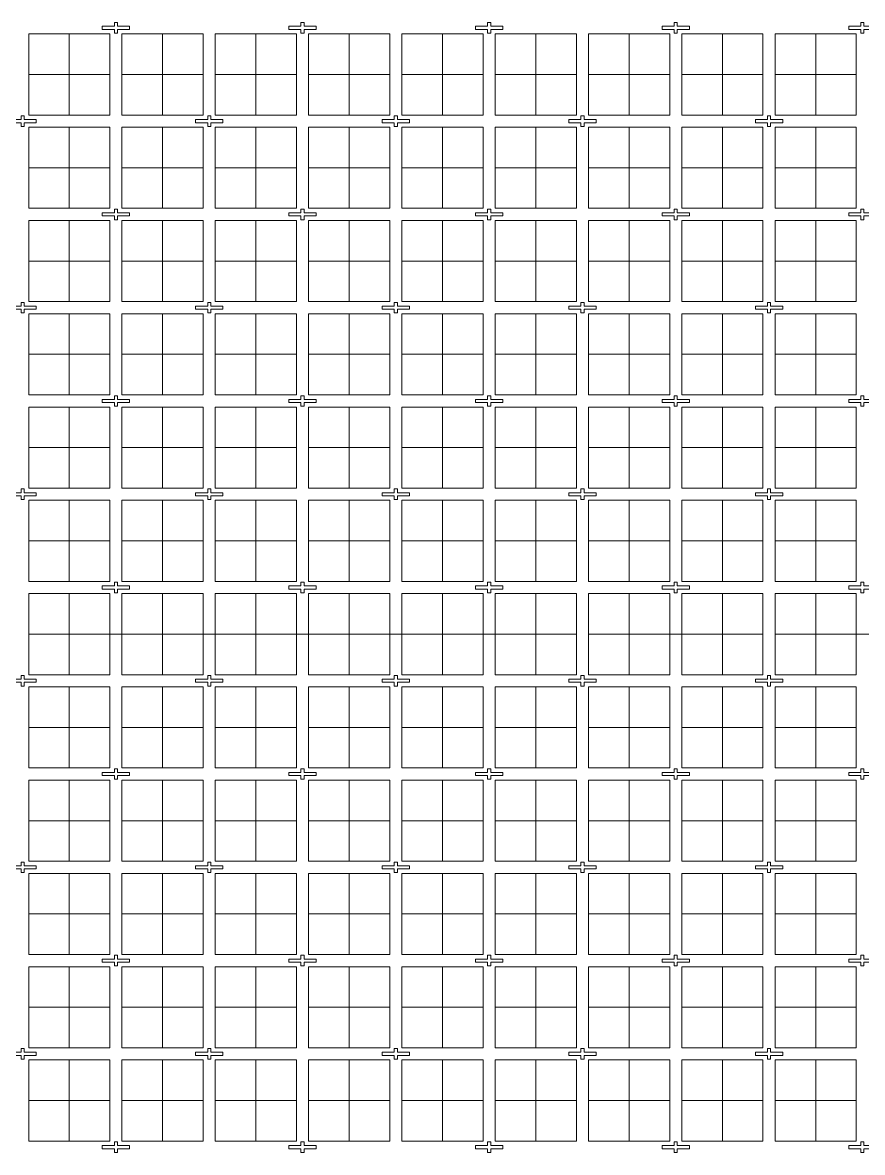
# Model space of a CAD drawing. Extents: x 1030 to 1169, y -270 to -166.
# Drawn here: x 1050.09 to 1070.79, y -237.36 to -209.5 of the extents above; entities that cross this region are included whole.
import ezdxf

# ---------------------------------------------------------------- set-up
doc = ezdxf.new("R2010")
doc.units = 0
doc.header["$LTSCALE"] = 3
doc.header["$MEASUREMENT"] = 0
for name, pattern in [('CENTER', [2, 1.25, -0.25, 0.25, -0.25]), ('HIDDEN', [0.375, 0.25, -0.125]), ('PHANTOM', [2.5, 1.25, -0.25, 0.25, -0.25, 0.25, -0.25])]:
    doc.linetypes.add(name, pattern=pattern)
for name, color, linetype, lineweight in [('CLIN', 1, 'CENTER', 15), ('FULL METAL', 33, 'HIDDEN', 15), ('PHANTOM', 5, 'PHANTOM', 15)]:
    doc.layers.add(name, color=color, linetype=linetype, lineweight=lineweight)

msp = doc.modelspace()

# ---------------------------------------------------------------- linework, layer by layer
at = {"layer": 'CLIN'}
for p, q in [((1051.2382, -209.7839), (1051.2382, -211.7839)), ((1053.5382, -209.7839), (1053.5382, -211.7839)), ((1055.8382, -209.7839), (1055.8382, -211.7839)), ((1058.1382, -209.7839), (1058.1382, -211.7839)), ((1060.4382, -209.7839), (1060.4382, -211.7839)), ((1062.7382, -209.7839), (1062.7382, -211.7839)), ((1065.0382, -209.7839), (1065.0382, -211.7839)), ((1067.3382, -209.7839), (1067.3382, -211.7839)), ((1069.6382, -209.7839), (1069.6382, -211.7839)), ((1050.2382, -210.7839), (1052.2382, -210.7839)), ((1052.5382, -210.7839), (1054.5382, -210.7839)), ((1054.8382, -210.7839), (1056.8382, -210.7839)), ((1057.1382, -210.7839), (1059.1382, -210.7839)), ((1059.4382, -210.7839), (1061.4382, -210.7839)), ((1061.7382, -210.7839), (1063.7382, -210.7839)), ((1064.0382, -210.7839), (1066.0382, -210.7839)), ((1066.3382, -210.7839), (1068.3382, -210.7839)), ((1068.6382, -210.7839), (1070.6382, -210.7839)), ((1051.2382, -212.0839), (1051.2382, -214.0839)), ((1053.5382, -212.0839), (1053.5382, -214.0839)), ((1055.8382, -212.0839), (1055.8382, -214.0839)), ((1058.1382, -212.0839), (1058.1382, -214.0839)), ((1060.4382, -212.0839), (1060.4382, -214.0839)), ((1062.7382, -212.0839), (1062.7382, -214.0839)), ((1065.0382, -212.0839), (1065.0382, -214.0839)), ((1067.3382, -212.0839), (1067.3382, -214.0839)), ((1069.6382, -212.0839), (1069.6382, -214.0839)), ((1050.2382, -213.0839), (1052.2382, -213.0839)), ((1052.5382, -213.0839), (1054.5382, -213.0839)), ((1054.8382, -213.0839), (1056.8382, -213.0839)), ((1057.1382, -213.0839), (1059.1382, -213.0839)), ((1059.4382, -213.0839), (1061.4382, -213.0839)), ((1061.7382, -213.0839), (1063.7382, -213.0839)), ((1064.0382, -213.0839), (1066.0382, -213.0839)), ((1066.3382, -213.0839), (1068.3382, -213.0839)), ((1068.6382, -213.0839), (1070.6382, -213.0839)), ((1051.2382, -214.3839), (1051.2382, -216.3839)), ((1053.5382, -214.3839), (1053.5382, -216.3839)), ((1055.8382, -214.3839), (1055.8382, -216.3839)), ((1058.1382, -214.3839), (1058.1382, -216.3839)), ((1060.4382, -214.3839), (1060.4382, -216.3839)), ((1062.7382, -214.3839), (1062.7382, -216.3839)), ((1065.0382, -214.3839), (1065.0382, -216.3839)), ((1067.3382, -214.3839), (1067.3382, -216.3839)), ((1069.6382, -214.3839), (1069.6382, -216.3839)), ((1050.2382, -215.3839), (1052.2382, -215.3839)), ((1052.5382, -215.3839), (1054.5382, -215.3839)), ((1054.8382, -215.3839), (1056.8382, -215.3839)), ((1057.1382, -215.3839), (1059.1382, -215.3839)), ((1059.4382, -215.3839), (1061.4382, -215.3839)), ((1061.7382, -215.3839), (1063.7382, -215.3839)), ((1064.0382, -215.3839), (1066.0382, -215.3839)), ((1066.3382, -215.3839), (1068.3382, -215.3839)), ((1068.6382, -215.3839), (1070.6382, -215.3839)), ((1051.2382, -216.6839), (1051.2382, -218.6839)), ((1053.5382, -216.6839), (1053.5382, -218.6839)), ((1055.8382, -216.6839), (1055.8382, -218.6839)), ((1058.1382, -216.6839), (1058.1382, -218.6839)), ((1060.4382, -216.6839), (1060.4382, -218.6839)), ((1062.7382, -216.6839), (1062.7382, -218.6839)), ((1065.0382, -216.6839), (1065.0382, -218.6839)), ((1067.3382, -216.6839), (1067.3382, -218.6839)), ((1069.6382, -216.6839), (1069.6382, -218.6839)), ((1050.2382, -217.6839), (1052.2382, -217.6839)), ((1052.5382, -217.6839), (1054.5382, -217.6839)), ((1054.8382, -217.6839), (1056.8382, -217.6839)), ((1057.1382, -217.6839), (1059.1382, -217.6839)), ((1059.4382, -217.6839), (1061.4382, -217.6839)), ((1061.7382, -217.6839), (1063.7382, -217.6839)), ((1064.0382, -217.6839), (1066.0382, -217.6839)), ((1066.3382, -217.6839), (1068.3382, -217.6839)), ((1068.6382, -217.6839), (1070.6382, -217.6839)), ((1051.2382, -218.9839), (1051.2382, -220.9839)), ((1053.5382, -218.9839), (1053.5382, -220.9839)), ((1055.8382, -218.9839), (1055.8382, -220.9839)), ((1058.1382, -218.9839), (1058.1382, -220.9839)), ((1060.4382, -218.9839), (1060.4382, -220.9839)), ((1062.7382, -218.9839), (1062.7382, -220.9839)), ((1065.0382, -218.9839), (1065.0382, -220.9839)), ((1067.3382, -218.9839), (1067.3382, -220.9839)), ((1069.6382, -218.9839), (1069.6382, -220.9839)), ((1050.2382, -219.9839), (1052.2382, -219.9839)), ((1052.5382, -219.9839), (1054.5382, -219.9839)), ((1054.8382, -219.9839), (1056.8382, -219.9839)), ((1057.1382, -219.9839), (1059.1382, -219.9839)), ((1059.4382, -219.9839), (1061.4382, -219.9839)), ((1061.7382, -219.9839), (1063.7382, -219.9839)), ((1064.0382, -219.9839), (1066.0382, -219.9839)), ((1066.3382, -219.9839), (1068.3382, -219.9839)), ((1068.6382, -219.9839), (1070.6382, -219.9839)), ((1051.2382, -221.2839), (1051.2382, -223.2839)), ((1053.5382, -221.2839), (1053.5382, -223.2839)), ((1055.8382, -221.2839), (1055.8382, -223.2839)), ((1058.1382, -221.2839), (1058.1382, -223.2839)), ((1060.4382, -221.2839), (1060.4382, -223.2839)), ((1062.7382, -221.2839), (1062.7382, -223.2839)), ((1065.0382, -221.2839), (1065.0382, -223.2839)), ((1067.3382, -221.2839), (1067.3382, -223.2839)), ((1069.6382, -221.2839), (1069.6382, -223.2839)), ((1050.2382, -222.2839), (1052.2382, -222.2839)), ((1052.5382, -222.2839), (1054.5382, -222.2839)), ((1054.8382, -222.2839), (1056.8382, -222.2839)), ((1057.1382, -222.2839), (1059.1382, -222.2839)), ((1059.4382, -222.2839), (1061.4382, -222.2839)), ((1061.7382, -222.2839), (1063.7382, -222.2839)), ((1064.0382, -222.2839), (1066.0382, -222.2839)), ((1066.3382, -222.2839), (1068.3382, -222.2839)), ((1068.6382, -222.2839), (1070.6382, -222.2839)), ((1051.2382, -223.5839), (1051.2382, -225.5839)), ((1053.5382, -223.5839), (1053.5382, -225.5839)), ((1055.8382, -223.5839), (1055.8382, -225.5839)), ((1058.1382, -223.5839), (1058.1382, -225.5839)), ((1060.4382, -223.5839), (1060.4382, -225.5839)), ((1062.7382, -223.5839), (1062.7382, -225.5839)), ((1065.0382, -223.5839), (1065.0382, -225.5839)), ((1067.3382, -223.5839), (1067.3382, -225.5839)), ((1069.6382, -223.5839), (1069.6382, -225.5839)), ((1157.8882, -224.5839), (1038.8882, -224.5839)), ((1050.2382, -224.5839), (1052.2382, -224.5839)), ((1052.5382, -224.5839), (1054.5382, -224.5839)), ((1054.8382, -224.5839), (1056.8382, -224.5839)), ((1057.1382, -224.5839), (1059.1382, -224.5839)), ((1059.4382, -224.5839), (1061.4382, -224.5839)), ((1061.7382, -224.5839), (1063.7382, -224.5839)), ((1064.0382, -224.5839), (1066.0382, -224.5839)), ((1066.3382, -224.5839), (1068.3382, -224.5839)), ((1068.6382, -224.5839), (1070.6382, -224.5839)), ((1051.2382, -227.8839), (1051.2382, -225.8839)), ((1053.5382, -227.8839), (1053.5382, -225.8839)), ((1055.8382, -227.8839), (1055.8382, -225.8839)), ((1058.1382, -227.8839), (1058.1382, -225.8839)), ((1060.4382, -227.8839), (1060.4382, -225.8839)), ((1062.7382, -227.8839), (1062.7382, -225.8839)), ((1065.0382, -227.8839), (1065.0382, -225.8839)), ((1067.3382, -227.8839), (1067.3382, -225.8839)), ((1069.6382, -227.8839), (1069.6382, -225.8839)), ((1050.2382, -226.8839), (1052.2382, -226.8839)), ((1052.5382, -226.8839), (1054.5382, -226.8839)), ((1054.8382, -226.8839), (1056.8382, -226.8839)), ((1057.1382, -226.8839), (1059.1382, -226.8839)), ((1059.4382, -226.8839), (1061.4382, -226.8839)), ((1061.7382, -226.8839), (1063.7382, -226.8839)), ((1064.0382, -226.8839), (1066.0382, -226.8839)), ((1066.3382, -226.8839), (1068.3382, -226.8839)), ((1068.6382, -226.8839), (1070.6382, -226.8839)), ((1051.2382, -230.1839), (1051.2382, -228.1839)), ((1053.5382, -230.1839), (1053.5382, -228.1839)), ((1055.8382, -230.1839), (1055.8382, -228.1839)), ((1058.1382, -230.1839), (1058.1382, -228.1839)), ((1060.4382, -230.1839), (1060.4382, -228.1839)), ((1062.7382, -230.1839), (1062.7382, -228.1839)), ((1065.0382, -230.1839), (1065.0382, -228.1839)), ((1067.3382, -230.1839), (1067.3382, -228.1839)), ((1069.6382, -230.1839), (1069.6382, -228.1839)), ((1050.2382, -229.1839), (1052.2382, -229.1839)), ((1052.5382, -229.1839), (1054.5382, -229.1839)), ((1054.8382, -229.1839), (1056.8382, -229.1839)), ((1057.1382, -229.1839), (1059.1382, -229.1839)), ((1059.4382, -229.1839), (1061.4382, -229.1839)), ((1061.7382, -229.1839), (1063.7382, -229.1839)), ((1064.0382, -229.1839), (1066.0382, -229.1839)), ((1066.3382, -229.1839), (1068.3382, -229.1839)), ((1068.6382, -229.1839), (1070.6382, -229.1839)), ((1051.2382, -232.4839), (1051.2382, -230.4839)), ((1053.5382, -232.4839), (1053.5382, -230.4839)), ((1055.8382, -232.4839), (1055.8382, -230.4839)), ((1058.1382, -232.4839), (1058.1382, -230.4839)), ((1060.4382, -232.4839), (1060.4382, -230.4839)), ((1062.7382, -232.4839), (1062.7382, -230.4839)), ((1065.0382, -232.4839), (1065.0382, -230.4839)), ((1067.3382, -232.4839), (1067.3382, -230.4839)), ((1069.6382, -232.4839), (1069.6382, -230.4839)), ((1050.2382, -231.4839), (1052.2382, -231.4839)), ((1052.5382, -231.4839), (1054.5382, -231.4839)), ((1054.8382, -231.4839), (1056.8382, -231.4839)), ((1057.1382, -231.4839), (1059.1382, -231.4839)), ((1059.4382, -231.4839), (1061.4382, -231.4839)), ((1061.7382, -231.4839), (1063.7382, -231.4839)), ((1064.0382, -231.4839), (1066.0382, -231.4839)), ((1066.3382, -231.4839), (1068.3382, -231.4839)), ((1068.6382, -231.4839), (1070.6382, -231.4839)), ((1051.2382, -234.7839), (1051.2382, -232.7839)), ((1053.5382, -234.7839), (1053.5382, -232.7839)), ((1055.8382, -234.7839), (1055.8382, -232.7839)), ((1058.1382, -234.7839), (1058.1382, -232.7839)), ((1060.4382, -234.7839), (1060.4382, -232.7839)), ((1062.7382, -234.7839), (1062.7382, -232.7839)), ((1065.0382, -234.7839), (1065.0382, -232.7839)), ((1067.3382, -234.7839), (1067.3382, -232.7839)), ((1069.6382, -234.7839), (1069.6382, -232.7839)), ((1050.2382, -233.7839), (1052.2382, -233.7839)), ((1052.5382, -233.7839), (1054.5382, -233.7839)), ((1054.8382, -233.7839), (1056.8382, -233.7839)), ((1057.1382, -233.7839), (1059.1382, -233.7839)), ((1059.4382, -233.7839), (1061.4382, -233.7839)), ((1061.7382, -233.7839), (1063.7382, -233.7839)), ((1064.0382, -233.7839), (1066.0382, -233.7839)), ((1066.3382, -233.7839), (1068.3382, -233.7839)), ((1068.6382, -233.7839), (1070.6382, -233.7839)), ((1051.2382, -237.0839), (1051.2382, -235.0839)), ((1053.5382, -237.0839), (1053.5382, -235.0839)), ((1055.8382, -237.0839), (1055.8382, -235.0839)), ((1058.1382, -237.0839), (1058.1382, -235.0839)), ((1060.4382, -237.0839), (1060.4382, -235.0839)), ((1062.7382, -237.0839), (1062.7382, -235.0839)), ((1065.0382, -237.0839), (1065.0382, -235.0839)), ((1067.3382, -237.0839), (1067.3382, -235.0839)), ((1069.6382, -237.0839), (1069.6382, -235.0839)), ((1050.2382, -236.0839), (1052.2382, -236.0839)), ((1052.5382, -236.0839), (1054.5382, -236.0839)), ((1054.8382, -236.0839), (1056.8382, -236.0839)), ((1057.1382, -236.0839), (1059.1382, -236.0839)), ((1059.4382, -236.0839), (1061.4382, -236.0839)), ((1061.7382, -236.0839), (1063.7382, -236.0839)), ((1064.0382, -236.0839), (1066.0382, -236.0839)), ((1066.3382, -236.0839), (1068.3382, -236.0839)), ((1068.6382, -236.0839), (1070.6382, -236.0839))]:
    msp.add_line(p, q, dxfattribs=at)
at = {"layer": 'FULL METAL'}
for points in [[(1052.0532, -209.6719), (1052.3502, -209.6719), (1052.3502, -209.7639), (1052.4262, -209.7639), (1052.4262, -209.6719), (1052.7232, -209.6719), (1052.7232, -209.5959), (1052.4262, -209.5959), (1052.4262, -209.5039), (1052.3502, -209.5039), (1052.3502, -209.5959), (1052.0532, -209.5959)], [(1056.6532, -209.6719), (1056.9502, -209.6719), (1056.9502, -209.7639), (1057.0262, -209.7639), (1057.0262, -209.6719), (1057.3232, -209.6719), (1057.3232, -209.5959), (1057.0262, -209.5959), (1057.0262, -209.5039), (1056.9502, -209.5039), (1056.9502, -209.5959), (1056.6532, -209.5959)], [(1061.2532, -209.6719), (1061.5502, -209.6719), (1061.5502, -209.7639), (1061.6262, -209.7639), (1061.6262, -209.6719), (1061.9232, -209.6719), (1061.9232, -209.5959), (1061.6262, -209.5959), (1061.6262, -209.5039), (1061.5502, -209.5039), (1061.5502, -209.5959), (1061.2532, -209.5959)], [(1065.8532, -209.6719), (1066.1502, -209.6719), (1066.1502, -209.7639), (1066.2262, -209.7639), (1066.2262, -209.6719), (1066.5232, -209.6719), (1066.5232, -209.5959), (1066.2262, -209.5959), (1066.2262, -209.5039), (1066.1502, -209.5039), (1066.1502, -209.5959), (1065.8532, -209.5959)], [(1070.4532, -209.6719), (1070.7502, -209.6719), (1070.7502, -209.7639), (1070.8262, -209.7639), (1070.8262, -209.6719), (1071.1232, -209.6719), (1071.1232, -209.5959), (1070.8262, -209.5959), (1070.8262, -209.5039), (1070.7502, -209.5039), (1070.7502, -209.5959), (1070.4532, -209.5959)], [(1049.7532, -211.9719), (1050.0502, -211.9719), (1050.0502, -212.0639), (1050.1262, -212.0639), (1050.1262, -211.9719), (1050.4232, -211.9719), (1050.4232, -211.8959), (1050.1262, -211.8959), (1050.1262, -211.8039), (1050.0502, -211.8039), (1050.0502, -211.8959), (1049.7532, -211.8959)], [(1054.3532, -211.9719), (1054.6502, -211.9719), (1054.6502, -212.0639), (1054.7262, -212.0639), (1054.7262, -211.9719), (1055.0232, -211.9719), (1055.0232, -211.8959), (1054.7262, -211.8959), (1054.7262, -211.8039), (1054.6502, -211.8039), (1054.6502, -211.8959), (1054.3532, -211.8959)], [(1058.9532, -211.9719), (1059.2502, -211.9719), (1059.2502, -212.0639), (1059.3262, -212.0639), (1059.3262, -211.9719), (1059.6232, -211.9719), (1059.6232, -211.8959), (1059.3262, -211.8959), (1059.3262, -211.8039), (1059.2502, -211.8039), (1059.2502, -211.8959), (1058.9532, -211.8959)], [(1063.5532, -211.9719), (1063.8502, -211.9719), (1063.8502, -212.0639), (1063.9262, -212.0639), (1063.9262, -211.9719), (1064.2232, -211.9719), (1064.2232, -211.8959), (1063.9262, -211.8959), (1063.9262, -211.8039), (1063.8502, -211.8039), (1063.8502, -211.8959), (1063.5532, -211.8959)], [(1068.1532, -211.9719), (1068.4502, -211.9719), (1068.4502, -212.0639), (1068.5262, -212.0639), (1068.5262, -211.9719), (1068.8232, -211.9719), (1068.8232, -211.8959), (1068.5262, -211.8959), (1068.5262, -211.8039), (1068.4502, -211.8039), (1068.4502, -211.8959), (1068.1532, -211.8959)], [(1052.0532, -214.2719), (1052.3502, -214.2719), (1052.3502, -214.3639), (1052.4262, -214.3639), (1052.4262, -214.2719), (1052.7232, -214.2719), (1052.7232, -214.1959), (1052.4262, -214.1959), (1052.4262, -214.1039), (1052.3502, -214.1039), (1052.3502, -214.1959), (1052.0532, -214.1959)], [(1056.6532, -214.2719), (1056.9502, -214.2719), (1056.9502, -214.3639), (1057.0262, -214.3639), (1057.0262, -214.2719), (1057.3232, -214.2719), (1057.3232, -214.1959), (1057.0262, -214.1959), (1057.0262, -214.1039), (1056.9502, -214.1039), (1056.9502, -214.1959), (1056.6532, -214.1959)], [(1061.2532, -214.2719), (1061.5502, -214.2719), (1061.5502, -214.3639), (1061.6262, -214.3639), (1061.6262, -214.2719), (1061.9232, -214.2719), (1061.9232, -214.1959), (1061.6262, -214.1959), (1061.6262, -214.1039), (1061.5502, -214.1039), (1061.5502, -214.1959), (1061.2532, -214.1959)], [(1065.8532, -214.2719), (1066.1502, -214.2719), (1066.1502, -214.3639), (1066.2262, -214.3639), (1066.2262, -214.2719), (1066.5232, -214.2719), (1066.5232, -214.1959), (1066.2262, -214.1959), (1066.2262, -214.1039), (1066.1502, -214.1039), (1066.1502, -214.1959), (1065.8532, -214.1959)], [(1070.4532, -214.2719), (1070.7502, -214.2719), (1070.7502, -214.3639), (1070.8262, -214.3639), (1070.8262, -214.2719), (1071.1232, -214.2719), (1071.1232, -214.1959), (1070.8262, -214.1959), (1070.8262, -214.1039), (1070.7502, -214.1039), (1070.7502, -214.1959), (1070.4532, -214.1959)], [(1049.7532, -216.5719), (1050.0502, -216.5719), (1050.0502, -216.6639), (1050.1262, -216.6639), (1050.1262, -216.5719), (1050.4232, -216.5719), (1050.4232, -216.4959), (1050.1262, -216.4959), (1050.1262, -216.4039), (1050.0502, -216.4039), (1050.0502, -216.4959), (1049.7532, -216.4959)], [(1054.3532, -216.5719), (1054.6502, -216.5719), (1054.6502, -216.6639), (1054.7262, -216.6639), (1054.7262, -216.5719), (1055.0232, -216.5719), (1055.0232, -216.4959), (1054.7262, -216.4959), (1054.7262, -216.4039), (1054.6502, -216.4039), (1054.6502, -216.4959), (1054.3532, -216.4959)], [(1058.9532, -216.5719), (1059.2502, -216.5719), (1059.2502, -216.6639), (1059.3262, -216.6639), (1059.3262, -216.5719), (1059.6232, -216.5719), (1059.6232, -216.4959), (1059.3262, -216.4959), (1059.3262, -216.4039), (1059.2502, -216.4039), (1059.2502, -216.4959), (1058.9532, -216.4959)], [(1063.5532, -216.5719), (1063.8502, -216.5719), (1063.8502, -216.6639), (1063.9262, -216.6639), (1063.9262, -216.5719), (1064.2232, -216.5719), (1064.2232, -216.4959), (1063.9262, -216.4959), (1063.9262, -216.4039), (1063.8502, -216.4039), (1063.8502, -216.4959), (1063.5532, -216.4959)], [(1068.1532, -216.5719), (1068.4502, -216.5719), (1068.4502, -216.6639), (1068.5262, -216.6639), (1068.5262, -216.5719), (1068.8232, -216.5719), (1068.8232, -216.4959), (1068.5262, -216.4959), (1068.5262, -216.4039), (1068.4502, -216.4039), (1068.4502, -216.4959), (1068.1532, -216.4959)], [(1052.0532, -218.8719), (1052.3502, -218.8719), (1052.3502, -218.9639), (1052.4262, -218.9639), (1052.4262, -218.8719), (1052.7232, -218.8719), (1052.7232, -218.7959), (1052.4262, -218.7959), (1052.4262, -218.7039), (1052.3502, -218.7039), (1052.3502, -218.7959), (1052.0532, -218.7959)], [(1056.6532, -218.8719), (1056.9502, -218.8719), (1056.9502, -218.9639), (1057.0262, -218.9639), (1057.0262, -218.8719), (1057.3232, -218.8719), (1057.3232, -218.7959), (1057.0262, -218.7959), (1057.0262, -218.7039), (1056.9502, -218.7039), (1056.9502, -218.7959), (1056.6532, -218.7959)], [(1061.2532, -218.8719), (1061.5502, -218.8719), (1061.5502, -218.9639), (1061.6262, -218.9639), (1061.6262, -218.8719), (1061.9232, -218.8719), (1061.9232, -218.7959), (1061.6262, -218.7959), (1061.6262, -218.7039), (1061.5502, -218.7039), (1061.5502, -218.7959), (1061.2532, -218.7959)], [(1065.8532, -218.8719), (1066.1502, -218.8719), (1066.1502, -218.9639), (1066.2262, -218.9639), (1066.2262, -218.8719), (1066.5232, -218.8719), (1066.5232, -218.7959), (1066.2262, -218.7959), (1066.2262, -218.7039), (1066.1502, -218.7039), (1066.1502, -218.7959), (1065.8532, -218.7959)], [(1070.4532, -218.8719), (1070.7502, -218.8719), (1070.7502, -218.9639), (1070.8262, -218.9639), (1070.8262, -218.8719), (1071.1232, -218.8719), (1071.1232, -218.7959), (1070.8262, -218.7959), (1070.8262, -218.7039), (1070.7502, -218.7039), (1070.7502, -218.7959), (1070.4532, -218.7959)], [(1049.7532, -221.1719), (1050.0502, -221.1719), (1050.0502, -221.2639), (1050.1262, -221.2639), (1050.1262, -221.1719), (1050.4232, -221.1719), (1050.4232, -221.0959), (1050.1262, -221.0959), (1050.1262, -221.0039), (1050.0502, -221.0039), (1050.0502, -221.0959), (1049.7532, -221.0959)], [(1054.3532, -221.1719), (1054.6502, -221.1719), (1054.6502, -221.2639), (1054.7262, -221.2639), (1054.7262, -221.1719), (1055.0232, -221.1719), (1055.0232, -221.0959), (1054.7262, -221.0959), (1054.7262, -221.0039), (1054.6502, -221.0039), (1054.6502, -221.0959), (1054.3532, -221.0959)], [(1058.9532, -221.1719), (1059.2502, -221.1719), (1059.2502, -221.2639), (1059.3262, -221.2639), (1059.3262, -221.1719), (1059.6232, -221.1719), (1059.6232, -221.0959), (1059.3262, -221.0959), (1059.3262, -221.0039), (1059.2502, -221.0039), (1059.2502, -221.0959), (1058.9532, -221.0959)], [(1063.5532, -221.1719), (1063.8502, -221.1719), (1063.8502, -221.2639), (1063.9262, -221.2639), (1063.9262, -221.1719), (1064.2232, -221.1719), (1064.2232, -221.0959), (1063.9262, -221.0959), (1063.9262, -221.0039), (1063.8502, -221.0039), (1063.8502, -221.0959), (1063.5532, -221.0959)], [(1068.1532, -221.1719), (1068.4502, -221.1719), (1068.4502, -221.2639), (1068.5262, -221.2639), (1068.5262, -221.1719), (1068.8232, -221.1719), (1068.8232, -221.0959), (1068.5262, -221.0959), (1068.5262, -221.0039), (1068.4502, -221.0039), (1068.4502, -221.0959), (1068.1532, -221.0959)], [(1052.0532, -223.4719), (1052.3502, -223.4719), (1052.3502, -223.5639), (1052.4262, -223.5639), (1052.4262, -223.4719), (1052.7232, -223.4719), (1052.7232, -223.3959), (1052.4262, -223.3959), (1052.4262, -223.3039), (1052.3502, -223.3039), (1052.3502, -223.3959), (1052.0532, -223.3959)], [(1056.6532, -223.4719), (1056.9502, -223.4719), (1056.9502, -223.5639), (1057.0262, -223.5639), (1057.0262, -223.4719), (1057.3232, -223.4719), (1057.3232, -223.3959), (1057.0262, -223.3959), (1057.0262, -223.3039), (1056.9502, -223.3039), (1056.9502, -223.3959), (1056.6532, -223.3959)], [(1061.2532, -223.4719), (1061.5502, -223.4719), (1061.5502, -223.5639), (1061.6262, -223.5639), (1061.6262, -223.4719), (1061.9232, -223.4719), (1061.9232, -223.3959), (1061.6262, -223.3959), (1061.6262, -223.3039), (1061.5502, -223.3039), (1061.5502, -223.3959), (1061.2532, -223.3959)], [(1065.8532, -223.4719), (1066.1502, -223.4719), (1066.1502, -223.5639), (1066.2262, -223.5639), (1066.2262, -223.4719), (1066.5232, -223.4719), (1066.5232, -223.3959), (1066.2262, -223.3959), (1066.2262, -223.3039), (1066.1502, -223.3039), (1066.1502, -223.3959), (1065.8532, -223.3959)], [(1070.4532, -223.4719), (1070.7502, -223.4719), (1070.7502, -223.5639), (1070.8262, -223.5639), (1070.8262, -223.4719), (1071.1232, -223.4719), (1071.1232, -223.3959), (1070.8262, -223.3959), (1070.8262, -223.3039), (1070.7502, -223.3039), (1070.7502, -223.3959), (1070.4532, -223.3959)], [(1049.7532, -225.7719), (1050.0502, -225.7719), (1050.0502, -225.8639), (1050.1262, -225.8639), (1050.1262, -225.7719), (1050.4232, -225.7719), (1050.4232, -225.6959), (1050.1262, -225.6959), (1050.1262, -225.6039), (1050.0502, -225.6039), (1050.0502, -225.6959), (1049.7532, -225.6959)], [(1054.3532, -225.7719), (1054.6502, -225.7719), (1054.6502, -225.8639), (1054.7262, -225.8639), (1054.7262, -225.7719), (1055.0232, -225.7719), (1055.0232, -225.6959), (1054.7262, -225.6959), (1054.7262, -225.6039), (1054.6502, -225.6039), (1054.6502, -225.6959), (1054.3532, -225.6959)], [(1058.9532, -225.7719), (1059.2502, -225.7719), (1059.2502, -225.8639), (1059.3262, -225.8639), (1059.3262, -225.7719), (1059.6232, -225.7719), (1059.6232, -225.6959), (1059.3262, -225.6959), (1059.3262, -225.6039), (1059.2502, -225.6039), (1059.2502, -225.6959), (1058.9532, -225.6959)], [(1063.5532, -225.7719), (1063.8502, -225.7719), (1063.8502, -225.8639), (1063.9262, -225.8639), (1063.9262, -225.7719), (1064.2232, -225.7719), (1064.2232, -225.6959), (1063.9262, -225.6959), (1063.9262, -225.6039), (1063.8502, -225.6039), (1063.8502, -225.6959), (1063.5532, -225.6959)], [(1068.1532, -225.7719), (1068.4502, -225.7719), (1068.4502, -225.8639), (1068.5262, -225.8639), (1068.5262, -225.7719), (1068.8232, -225.7719), (1068.8232, -225.6959), (1068.5262, -225.6959), (1068.5262, -225.6039), (1068.4502, -225.6039), (1068.4502, -225.6959), (1068.1532, -225.6959)], [(1052.0532, -228.0719), (1052.3502, -228.0719), (1052.3502, -228.1639), (1052.4262, -228.1639), (1052.4262, -228.0719), (1052.7232, -228.0719), (1052.7232, -227.9959), (1052.4262, -227.9959), (1052.4262, -227.9039), (1052.3502, -227.9039), (1052.3502, -227.9959), (1052.0532, -227.9959)], [(1056.6532, -228.0719), (1056.9502, -228.0719), (1056.9502, -228.1639), (1057.0262, -228.1639), (1057.0262, -228.0719), (1057.3232, -228.0719), (1057.3232, -227.9959), (1057.0262, -227.9959), (1057.0262, -227.9039), (1056.9502, -227.9039), (1056.9502, -227.9959), (1056.6532, -227.9959)], [(1061.2532, -228.0719), (1061.5502, -228.0719), (1061.5502, -228.1639), (1061.6262, -228.1639), (1061.6262, -228.0719), (1061.9232, -228.0719), (1061.9232, -227.9959), (1061.6262, -227.9959), (1061.6262, -227.9039), (1061.5502, -227.9039), (1061.5502, -227.9959), (1061.2532, -227.9959)], [(1065.8532, -228.0719), (1066.1502, -228.0719), (1066.1502, -228.1639), (1066.2262, -228.1639), (1066.2262, -228.0719), (1066.5232, -228.0719), (1066.5232, -227.9959), (1066.2262, -227.9959), (1066.2262, -227.9039), (1066.1502, -227.9039), (1066.1502, -227.9959), (1065.8532, -227.9959)], [(1070.4532, -228.0719), (1070.7502, -228.0719), (1070.7502, -228.1639), (1070.8262, -228.1639), (1070.8262, -228.0719), (1071.1232, -228.0719), (1071.1232, -227.9959), (1070.8262, -227.9959), (1070.8262, -227.9039), (1070.7502, -227.9039), (1070.7502, -227.9959), (1070.4532, -227.9959)], [(1049.7532, -230.3719), (1050.0502, -230.3719), (1050.0502, -230.4639), (1050.1262, -230.4639), (1050.1262, -230.3719), (1050.4232, -230.3719), (1050.4232, -230.2959), (1050.1262, -230.2959), (1050.1262, -230.2039), (1050.0502, -230.2039), (1050.0502, -230.2959), (1049.7532, -230.2959)], [(1054.3532, -230.3719), (1054.6502, -230.3719), (1054.6502, -230.4639), (1054.7262, -230.4639), (1054.7262, -230.3719), (1055.0232, -230.3719), (1055.0232, -230.2959), (1054.7262, -230.2959), (1054.7262, -230.2039), (1054.6502, -230.2039), (1054.6502, -230.2959), (1054.3532, -230.2959)], [(1058.9532, -230.3719), (1059.2502, -230.3719), (1059.2502, -230.4639), (1059.3262, -230.4639), (1059.3262, -230.3719), (1059.6232, -230.3719), (1059.6232, -230.2959), (1059.3262, -230.2959), (1059.3262, -230.2039), (1059.2502, -230.2039), (1059.2502, -230.2959), (1058.9532, -230.2959)], [(1063.5532, -230.3719), (1063.8502, -230.3719), (1063.8502, -230.4639), (1063.9262, -230.4639), (1063.9262, -230.3719), (1064.2232, -230.3719), (1064.2232, -230.2959), (1063.9262, -230.2959), (1063.9262, -230.2039), (1063.8502, -230.2039), (1063.8502, -230.2959), (1063.5532, -230.2959)], [(1068.1532, -230.3719), (1068.4502, -230.3719), (1068.4502, -230.4639), (1068.5262, -230.4639), (1068.5262, -230.3719), (1068.8232, -230.3719), (1068.8232, -230.2959), (1068.5262, -230.2959), (1068.5262, -230.2039), (1068.4502, -230.2039), (1068.4502, -230.2959), (1068.1532, -230.2959)], [(1052.0532, -232.6719), (1052.3502, -232.6719), (1052.3502, -232.7639), (1052.4262, -232.7639), (1052.4262, -232.6719), (1052.7232, -232.6719), (1052.7232, -232.5959), (1052.4262, -232.5959), (1052.4262, -232.5039), (1052.3502, -232.5039), (1052.3502, -232.5959), (1052.0532, -232.5959)], [(1056.6532, -232.6719), (1056.9502, -232.6719), (1056.9502, -232.7639), (1057.0262, -232.7639), (1057.0262, -232.6719), (1057.3232, -232.6719), (1057.3232, -232.5959), (1057.0262, -232.5959), (1057.0262, -232.5039), (1056.9502, -232.5039), (1056.9502, -232.5959), (1056.6532, -232.5959)], [(1061.2532, -232.6719), (1061.5502, -232.6719), (1061.5502, -232.7639), (1061.6262, -232.7639), (1061.6262, -232.6719), (1061.9232, -232.6719), (1061.9232, -232.5959), (1061.6262, -232.5959), (1061.6262, -232.5039), (1061.5502, -232.5039), (1061.5502, -232.5959), (1061.2532, -232.5959)], [(1065.8532, -232.6719), (1066.1502, -232.6719), (1066.1502, -232.7639), (1066.2262, -232.7639), (1066.2262, -232.6719), (1066.5232, -232.6719), (1066.5232, -232.5959), (1066.2262, -232.5959), (1066.2262, -232.5039), (1066.1502, -232.5039), (1066.1502, -232.5959), (1065.8532, -232.5959)], [(1070.4532, -232.6719), (1070.7502, -232.6719), (1070.7502, -232.7639), (1070.8262, -232.7639), (1070.8262, -232.6719), (1071.1232, -232.6719), (1071.1232, -232.5959), (1070.8262, -232.5959), (1070.8262, -232.5039), (1070.7502, -232.5039), (1070.7502, -232.5959), (1070.4532, -232.5959)], [(1049.7532, -234.9719), (1050.0502, -234.9719), (1050.0502, -235.0639), (1050.1262, -235.0639), (1050.1262, -234.9719), (1050.4232, -234.9719), (1050.4232, -234.8959), (1050.1262, -234.8959), (1050.1262, -234.8039), (1050.0502, -234.8039), (1050.0502, -234.8959), (1049.7532, -234.8959)], [(1054.3532, -234.9719), (1054.6502, -234.9719), (1054.6502, -235.0639), (1054.7262, -235.0639), (1054.7262, -234.9719), (1055.0232, -234.9719), (1055.0232, -234.8959), (1054.7262, -234.8959), (1054.7262, -234.8039), (1054.6502, -234.8039), (1054.6502, -234.8959), (1054.3532, -234.8959)], [(1058.9532, -234.9719), (1059.2502, -234.9719), (1059.2502, -235.0639), (1059.3262, -235.0639), (1059.3262, -234.9719), (1059.6232, -234.9719), (1059.6232, -234.8959), (1059.3262, -234.8959), (1059.3262, -234.8039), (1059.2502, -234.8039), (1059.2502, -234.8959), (1058.9532, -234.8959)], [(1063.5532, -234.9719), (1063.8502, -234.9719), (1063.8502, -235.0639), (1063.9262, -235.0639), (1063.9262, -234.9719), (1064.2232, -234.9719), (1064.2232, -234.8959), (1063.9262, -234.8959), (1063.9262, -234.8039), (1063.8502, -234.8039), (1063.8502, -234.8959), (1063.5532, -234.8959)], [(1068.1532, -234.9719), (1068.4502, -234.9719), (1068.4502, -235.0639), (1068.5262, -235.0639), (1068.5262, -234.9719), (1068.8232, -234.9719), (1068.8232, -234.8959), (1068.5262, -234.8959), (1068.5262, -234.8039), (1068.4502, -234.8039), (1068.4502, -234.8959), (1068.1532, -234.8959)], [(1052.0532, -237.2719), (1052.3502, -237.2719), (1052.3502, -237.3639), (1052.4262, -237.3639), (1052.4262, -237.2719), (1052.7232, -237.2719), (1052.7232, -237.1959), (1052.4262, -237.1959), (1052.4262, -237.1039), (1052.3502, -237.1039), (1052.3502, -237.1959), (1052.0532, -237.1959)], [(1056.6532, -237.2719), (1056.9502, -237.2719), (1056.9502, -237.3639), (1057.0262, -237.3639), (1057.0262, -237.2719), (1057.3232, -237.2719), (1057.3232, -237.1959), (1057.0262, -237.1959), (1057.0262, -237.1039), (1056.9502, -237.1039), (1056.9502, -237.1959), (1056.6532, -237.1959)], [(1061.2532, -237.2719), (1061.5502, -237.2719), (1061.5502, -237.3639), (1061.6262, -237.3639), (1061.6262, -237.2719), (1061.9232, -237.2719), (1061.9232, -237.1959), (1061.6262, -237.1959), (1061.6262, -237.1039), (1061.5502, -237.1039), (1061.5502, -237.1959), (1061.2532, -237.1959)], [(1065.8532, -237.2719), (1066.1502, -237.2719), (1066.1502, -237.3639), (1066.2262, -237.3639), (1066.2262, -237.2719), (1066.5232, -237.2719), (1066.5232, -237.1959), (1066.2262, -237.1959), (1066.2262, -237.1039), (1066.1502, -237.1039), (1066.1502, -237.1959), (1065.8532, -237.1959)], [(1070.4532, -237.2719), (1070.7502, -237.2719), (1070.7502, -237.3639), (1070.8262, -237.3639), (1070.8262, -237.2719), (1071.1232, -237.2719), (1071.1232, -237.1959), (1070.8262, -237.1959), (1070.8262, -237.1039), (1070.7502, -237.1039), (1070.7502, -237.1959), (1070.4532, -237.1959)]]:
    msp.add_lwpolyline(points, close=True, dxfattribs=at)
at = {"layer": 'PHANTOM'}
for points in [[(1050.2382, -209.7839), (1052.2382, -209.7839), (1052.2382, -211.7839), (1050.2382, -211.7839)], [(1052.5382, -209.7839), (1054.5382, -209.7839), (1054.5382, -211.7839), (1052.5382, -211.7839)], [(1054.8382, -209.7839), (1056.8382, -209.7839), (1056.8382, -211.7839), (1054.8382, -211.7839)], [(1057.1382, -209.7839), (1059.1382, -209.7839), (1059.1382, -211.7839), (1057.1382, -211.7839)], [(1059.4382, -209.7839), (1061.4382, -209.7839), (1061.4382, -211.7839), (1059.4382, -211.7839)], [(1061.7382, -209.7839), (1063.7382, -209.7839), (1063.7382, -211.7839), (1061.7382, -211.7839)], [(1064.0382, -209.7839), (1066.0382, -209.7839), (1066.0382, -211.7839), (1064.0382, -211.7839)], [(1066.3382, -209.7839), (1068.3382, -209.7839), (1068.3382, -211.7839), (1066.3382, -211.7839)], [(1068.6382, -209.7839), (1070.6382, -209.7839), (1070.6382, -211.7839), (1068.6382, -211.7839)], [(1050.2382, -212.0839), (1052.2382, -212.0839), (1052.2382, -214.0839), (1050.2382, -214.0839)], [(1052.5382, -212.0839), (1054.5382, -212.0839), (1054.5382, -214.0839), (1052.5382, -214.0839)], [(1054.8382, -212.0839), (1056.8382, -212.0839), (1056.8382, -214.0839), (1054.8382, -214.0839)], [(1057.1382, -212.0839), (1059.1382, -212.0839), (1059.1382, -214.0839), (1057.1382, -214.0839)], [(1059.4382, -212.0839), (1061.4382, -212.0839), (1061.4382, -214.0839), (1059.4382, -214.0839)], [(1061.7382, -212.0839), (1063.7382, -212.0839), (1063.7382, -214.0839), (1061.7382, -214.0839)], [(1064.0382, -212.0839), (1066.0382, -212.0839), (1066.0382, -214.0839), (1064.0382, -214.0839)], [(1066.3382, -212.0839), (1068.3382, -212.0839), (1068.3382, -214.0839), (1066.3382, -214.0839)], [(1068.6382, -212.0839), (1070.6382, -212.0839), (1070.6382, -214.0839), (1068.6382, -214.0839)], [(1050.2382, -214.3839), (1052.2382, -214.3839), (1052.2382, -216.3839), (1050.2382, -216.3839)], [(1052.5382, -214.3839), (1054.5382, -214.3839), (1054.5382, -216.3839), (1052.5382, -216.3839)], [(1054.8382, -214.3839), (1056.8382, -214.3839), (1056.8382, -216.3839), (1054.8382, -216.3839)], [(1057.1382, -214.3839), (1059.1382, -214.3839), (1059.1382, -216.3839), (1057.1382, -216.3839)], [(1059.4382, -214.3839), (1061.4382, -214.3839), (1061.4382, -216.3839), (1059.4382, -216.3839)], [(1061.7382, -214.3839), (1063.7382, -214.3839), (1063.7382, -216.3839), (1061.7382, -216.3839)], [(1064.0382, -214.3839), (1066.0382, -214.3839), (1066.0382, -216.3839), (1064.0382, -216.3839)], [(1066.3382, -214.3839), (1068.3382, -214.3839), (1068.3382, -216.3839), (1066.3382, -216.3839)], [(1068.6382, -214.3839), (1070.6382, -214.3839), (1070.6382, -216.3839), (1068.6382, -216.3839)], [(1050.2382, -216.6839), (1052.2382, -216.6839), (1052.2382, -218.6839), (1050.2382, -218.6839)], [(1052.5382, -216.6839), (1054.5382, -216.6839), (1054.5382, -218.6839), (1052.5382, -218.6839)], [(1054.8382, -216.6839), (1056.8382, -216.6839), (1056.8382, -218.6839), (1054.8382, -218.6839)], [(1057.1382, -216.6839), (1059.1382, -216.6839), (1059.1382, -218.6839), (1057.1382, -218.6839)], [(1059.4382, -216.6839), (1061.4382, -216.6839), (1061.4382, -218.6839), (1059.4382, -218.6839)], [(1061.7382, -216.6839), (1063.7382, -216.6839), (1063.7382, -218.6839), (1061.7382, -218.6839)], [(1064.0382, -216.6839), (1066.0382, -216.6839), (1066.0382, -218.6839), (1064.0382, -218.6839)], [(1066.3382, -216.6839), (1068.3382, -216.6839), (1068.3382, -218.6839), (1066.3382, -218.6839)], [(1068.6382, -216.6839), (1070.6382, -216.6839), (1070.6382, -218.6839), (1068.6382, -218.6839)], [(1050.2382, -218.9839), (1052.2382, -218.9839), (1052.2382, -220.9839), (1050.2382, -220.9839)], [(1052.5382, -218.9839), (1054.5382, -218.9839), (1054.5382, -220.9839), (1052.5382, -220.9839)], [(1054.8382, -218.9839), (1056.8382, -218.9839), (1056.8382, -220.9839), (1054.8382, -220.9839)], [(1057.1382, -218.9839), (1059.1382, -218.9839), (1059.1382, -220.9839), (1057.1382, -220.9839)], [(1059.4382, -218.9839), (1061.4382, -218.9839), (1061.4382, -220.9839), (1059.4382, -220.9839)], [(1061.7382, -218.9839), (1063.7382, -218.9839), (1063.7382, -220.9839), (1061.7382, -220.9839)], [(1064.0382, -218.9839), (1066.0382, -218.9839), (1066.0382, -220.9839), (1064.0382, -220.9839)], [(1066.3382, -218.9839), (1068.3382, -218.9839), (1068.3382, -220.9839), (1066.3382, -220.9839)], [(1068.6382, -218.9839), (1070.6382, -218.9839), (1070.6382, -220.9839), (1068.6382, -220.9839)], [(1050.2382, -221.2839), (1052.2382, -221.2839), (1052.2382, -223.2839), (1050.2382, -223.2839)], [(1052.5382, -221.2839), (1054.5382, -221.2839), (1054.5382, -223.2839), (1052.5382, -223.2839)], [(1054.8382, -221.2839), (1056.8382, -221.2839), (1056.8382, -223.2839), (1054.8382, -223.2839)], [(1057.1382, -221.2839), (1059.1382, -221.2839), (1059.1382, -223.2839), (1057.1382, -223.2839)], [(1059.4382, -221.2839), (1061.4382, -221.2839), (1061.4382, -223.2839), (1059.4382, -223.2839)], [(1061.7382, -221.2839), (1063.7382, -221.2839), (1063.7382, -223.2839), (1061.7382, -223.2839)], [(1064.0382, -221.2839), (1066.0382, -221.2839), (1066.0382, -223.2839), (1064.0382, -223.2839)], [(1066.3382, -221.2839), (1068.3382, -221.2839), (1068.3382, -223.2839), (1066.3382, -223.2839)], [(1068.6382, -221.2839), (1070.6382, -221.2839), (1070.6382, -223.2839), (1068.6382, -223.2839)], [(1050.2382, -223.5839), (1052.2382, -223.5839), (1052.2382, -225.5839), (1050.2382, -225.5839)], [(1052.5382, -223.5839), (1054.5382, -223.5839), (1054.5382, -225.5839), (1052.5382, -225.5839)], [(1054.8382, -223.5839), (1056.8382, -223.5839), (1056.8382, -225.5839), (1054.8382, -225.5839)], [(1057.1382, -223.5839), (1059.1382, -223.5839), (1059.1382, -225.5839), (1057.1382, -225.5839)], [(1059.4382, -223.5839), (1061.4382, -223.5839), (1061.4382, -225.5839), (1059.4382, -225.5839)], [(1061.7382, -223.5839), (1063.7382, -223.5839), (1063.7382, -225.5839), (1061.7382, -225.5839)], [(1064.0382, -223.5839), (1066.0382, -223.5839), (1066.0382, -225.5839), (1064.0382, -225.5839)], [(1066.3382, -223.5839), (1068.3382, -223.5839), (1068.3382, -225.5839), (1066.3382, -225.5839)], [(1068.6382, -223.5839), (1070.6382, -223.5839), (1070.6382, -225.5839), (1068.6382, -225.5839)], [(1050.2382, -227.8839), (1052.2382, -227.8839), (1052.2382, -225.8839), (1050.2382, -225.8839)], [(1052.5382, -227.8839), (1054.5382, -227.8839), (1054.5382, -225.8839), (1052.5382, -225.8839)], [(1054.8382, -227.8839), (1056.8382, -227.8839), (1056.8382, -225.8839), (1054.8382, -225.8839)], [(1057.1382, -227.8839), (1059.1382, -227.8839), (1059.1382, -225.8839), (1057.1382, -225.8839)], [(1059.4382, -227.8839), (1061.4382, -227.8839), (1061.4382, -225.8839), (1059.4382, -225.8839)], [(1061.7382, -227.8839), (1063.7382, -227.8839), (1063.7382, -225.8839), (1061.7382, -225.8839)], [(1064.0382, -227.8839), (1066.0382, -227.8839), (1066.0382, -225.8839), (1064.0382, -225.8839)], [(1066.3382, -227.8839), (1068.3382, -227.8839), (1068.3382, -225.8839), (1066.3382, -225.8839)], [(1068.6382, -227.8839), (1070.6382, -227.8839), (1070.6382, -225.8839), (1068.6382, -225.8839)], [(1050.2382, -230.1839), (1052.2382, -230.1839), (1052.2382, -228.1839), (1050.2382, -228.1839)], [(1052.5382, -230.1839), (1054.5382, -230.1839), (1054.5382, -228.1839), (1052.5382, -228.1839)], [(1054.8382, -230.1839), (1056.8382, -230.1839), (1056.8382, -228.1839), (1054.8382, -228.1839)], [(1057.1382, -230.1839), (1059.1382, -230.1839), (1059.1382, -228.1839), (1057.1382, -228.1839)], [(1059.4382, -230.1839), (1061.4382, -230.1839), (1061.4382, -228.1839), (1059.4382, -228.1839)], [(1061.7382, -230.1839), (1063.7382, -230.1839), (1063.7382, -228.1839), (1061.7382, -228.1839)], [(1064.0382, -230.1839), (1066.0382, -230.1839), (1066.0382, -228.1839), (1064.0382, -228.1839)], [(1066.3382, -230.1839), (1068.3382, -230.1839), (1068.3382, -228.1839), (1066.3382, -228.1839)], [(1068.6382, -230.1839), (1070.6382, -230.1839), (1070.6382, -228.1839), (1068.6382, -228.1839)], [(1050.2382, -232.4839), (1052.2382, -232.4839), (1052.2382, -230.4839), (1050.2382, -230.4839)], [(1052.5382, -232.4839), (1054.5382, -232.4839), (1054.5382, -230.4839), (1052.5382, -230.4839)], [(1054.8382, -232.4839), (1056.8382, -232.4839), (1056.8382, -230.4839), (1054.8382, -230.4839)], [(1057.1382, -232.4839), (1059.1382, -232.4839), (1059.1382, -230.4839), (1057.1382, -230.4839)], [(1059.4382, -232.4839), (1061.4382, -232.4839), (1061.4382, -230.4839), (1059.4382, -230.4839)], [(1061.7382, -232.4839), (1063.7382, -232.4839), (1063.7382, -230.4839), (1061.7382, -230.4839)], [(1064.0382, -232.4839), (1066.0382, -232.4839), (1066.0382, -230.4839), (1064.0382, -230.4839)], [(1066.3382, -232.4839), (1068.3382, -232.4839), (1068.3382, -230.4839), (1066.3382, -230.4839)], [(1068.6382, -232.4839), (1070.6382, -232.4839), (1070.6382, -230.4839), (1068.6382, -230.4839)], [(1050.2382, -234.7839), (1052.2382, -234.7839), (1052.2382, -232.7839), (1050.2382, -232.7839)], [(1052.5382, -234.7839), (1054.5382, -234.7839), (1054.5382, -232.7839), (1052.5382, -232.7839)], [(1054.8382, -234.7839), (1056.8382, -234.7839), (1056.8382, -232.7839), (1054.8382, -232.7839)], [(1057.1382, -234.7839), (1059.1382, -234.7839), (1059.1382, -232.7839), (1057.1382, -232.7839)], [(1059.4382, -234.7839), (1061.4382, -234.7839), (1061.4382, -232.7839), (1059.4382, -232.7839)], [(1061.7382, -234.7839), (1063.7382, -234.7839), (1063.7382, -232.7839), (1061.7382, -232.7839)], [(1064.0382, -234.7839), (1066.0382, -234.7839), (1066.0382, -232.7839), (1064.0382, -232.7839)], [(1066.3382, -234.7839), (1068.3382, -234.7839), (1068.3382, -232.7839), (1066.3382, -232.7839)], [(1068.6382, -234.7839), (1070.6382, -234.7839), (1070.6382, -232.7839), (1068.6382, -232.7839)], [(1050.2382, -237.0839), (1052.2382, -237.0839), (1052.2382, -235.0839), (1050.2382, -235.0839)], [(1052.5382, -237.0839), (1054.5382, -237.0839), (1054.5382, -235.0839), (1052.5382, -235.0839)], [(1054.8382, -237.0839), (1056.8382, -237.0839), (1056.8382, -235.0839), (1054.8382, -235.0839)], [(1057.1382, -237.0839), (1059.1382, -237.0839), (1059.1382, -235.0839), (1057.1382, -235.0839)], [(1059.4382, -237.0839), (1061.4382, -237.0839), (1061.4382, -235.0839), (1059.4382, -235.0839)], [(1061.7382, -237.0839), (1063.7382, -237.0839), (1063.7382, -235.0839), (1061.7382, -235.0839)], [(1064.0382, -237.0839), (1066.0382, -237.0839), (1066.0382, -235.0839), (1064.0382, -235.0839)], [(1066.3382, -237.0839), (1068.3382, -237.0839), (1068.3382, -235.0839), (1066.3382, -235.0839)], [(1068.6382, -237.0839), (1070.6382, -237.0839), (1070.6382, -235.0839), (1068.6382, -235.0839)]]:
    msp.add_lwpolyline(points, close=True, dxfattribs=at)

doc.saveas('drawing.dxf')
